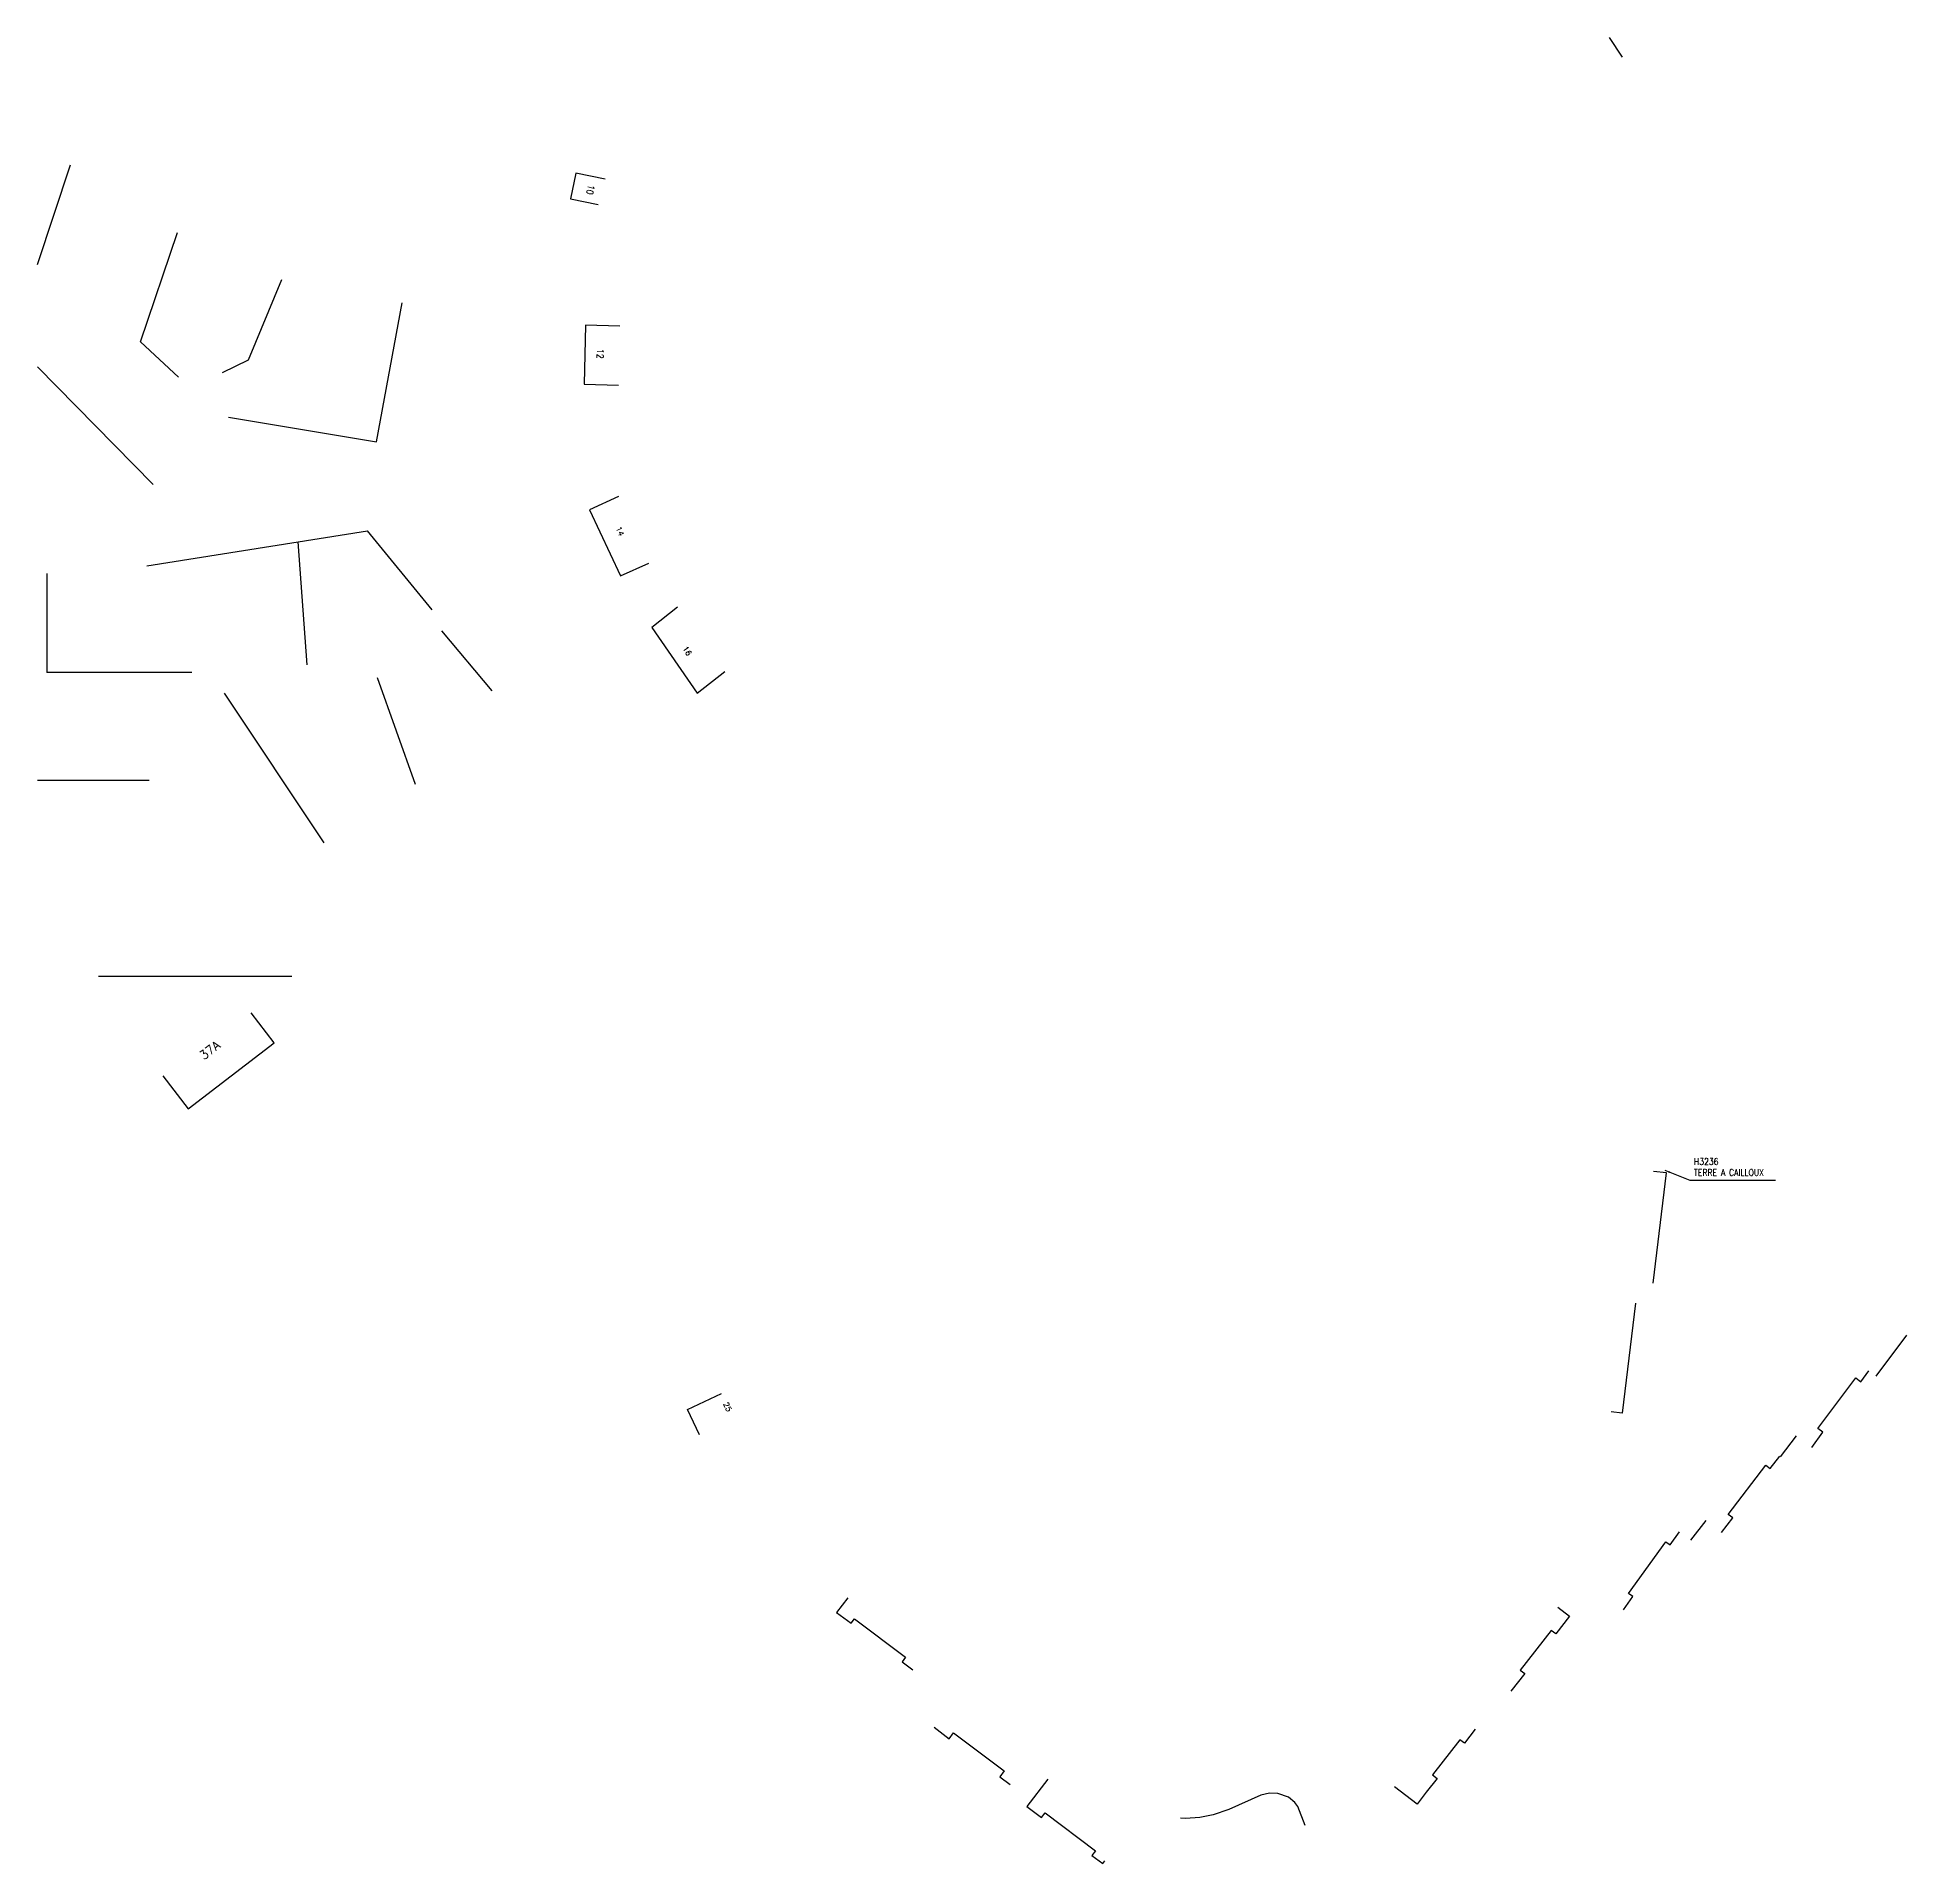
# Model space of a CAD drawing. Header units: millimetres. Extents: x 115000 to 115903, y 121012 to 121922.
# Drawn here: x 115000 to 115424.7, y 121012.4 to 121427.5 of the extents above; entities that cross this region are included whole.
import ezdxf
from ezdxf.enums import TextEntityAlignment as Align

# ---------------------------------------------------------------- set-up
doc = ezdxf.new("R2010")
doc.units = ezdxf.units.MM
for name, color, linetype in [('W0008', 7, 'CONTINUOUS'), ('W0100', 7, 'CONTINUOUS'), ('W0330', 7, 'CONTINUOUS'), ('w0991', 7, 'CONTINUOUS'), ('W1102', 7, 'CONTINUOUS')]:
    doc.layers.add(name, color=color, linetype=linetype)
doc.styles.get("Standard").update_dxf_attribs({"font": 'romans.shx', "width": 0.85})
doc.dimstyles.get("Standard").update_dxf_attribs({"dimtxt": 1.5, "dimasz": 1.2, "dimexe": 0.625, "dimexo": 0.625, "dimgap": 0.25, "dimtad": 1, "dimdec": 1, "dimzin": 0, "dimdsep": 46, "dimtxsty": 'Standard', "dimcen": -0.5, "dimadec": 0, "dimazin": 0, "dimtfac": 1, "dimtdec": 1, "dimtmove": 0, "dimatfit": 3, "dimfxl": 0, "dimtolj": 1, "dimtzin": 0, "dimarcsym": 0})

msp = doc.modelspace()

# ---------------------------------------------------------------- linework, layer by layer
at = {"layer": 'W0008', "color": 252}
msp.add_lwpolyline([(115288.04, 121021.04), (115286.33, 121025.42), (115285.69, 121026.32), (115284.2, 121027.5), (115281.83, 121028.37), (115279.88, 121028.39), (115277.97, 121027.95), (115270.66, 121024.69), (115267.15, 121023.5), (115264.06, 121022.86), (115260.87, 121022.67), (115259.7, 121022.71)], dxfattribs=at)
at = {"layer": 'W0100', "color": 252, "flags": 128}
for points in [[(115128.97, 121395.21), (115122.36, 121396.59), (115121.14, 121390.8), (115127.39, 121389.49)], [(115132.31, 121361.86), (115124.51, 121362.05), (115124.19, 121348.64), (115131.99, 121348.45)], [(115132.05, 121323.11), (115125.46, 121320.12), (115132.46, 121305.07), (115138.91, 121307.99)], [(115145.43, 121297.94), (115139.63, 121293.37), (115149.88, 121278.4), (115156.14, 121283.34)], [(115028.5, 121191.43), (115034.26, 121183.94), (115053.8, 121198.98), (115048.58, 121205.76)]]:
    msp.add_lwpolyline(points, dxfattribs=at)
at = {"layer": 'W0100', "color": 252}
msp.add_lwpolyline([(115150.44, 121109.83), (115147.7, 121115.61), (115155.41, 121119.27)], dxfattribs=at)
at = {"layer": 'W0330', "color": 252}
for p, q in [((115000, 121375.88), (115007.49, 121398.52)), ((115023.42, 121358.25), (115031.85, 121383.13)), ((115047.94, 121354.19), (115055.54, 121372.43)), ((115077.06, 121335.54), (115082.87, 121367.16)), ((115032.04, 121350.22), (115023.42, 121358.25)), ((115026.28, 121325.81), (115000, 121352.62)), ((115042.02, 121351.28), (115047.94, 121354.19)), ((115043.39, 121341.18), (115077.06, 121335.54)), ((115024.83, 121307.39), (115075.01, 121315.35)), ((115061.3, 121284.89), (115059.24, 121312.85)), ((115089.68, 121297.35), (115075.01, 121315.35)), ((115002.11, 121305.64), (115002.11, 121283.14)), ((115091.82, 121292.56), (115103.24, 121278.97)), ((115035.1, 121283.14), (115002.11, 121283.14)), ((115042.44, 121278.42), (115065.09, 121244.42)), ((115077.17, 121281.97), (115085.81, 121257.71)), ((115025.43, 121258.6), (115000, 121258.6)), ((115013.88, 121214.11), (115057.81, 121214.11))]:
    msp.add_line(p, q, dxfattribs=at)
at = {"layer": 'W1102', "color": 252}
msp.add_lwpolyline([(115360.12, 121422.98), (115357.13, 121427.47)], dxfattribs=at)
at = {"layer": 'W1102', "color": 252, "flags": 128}
for points in [[(115367.07, 121144.34), (115370.09, 121169.39), (115367.19, 121169.74)], [(115363.07, 121139.79), (115360.06, 121114.78), (115357.57, 121115.08)], [(115424.66, 121132.51), (115417.68, 121123.19)], [(115403.11, 121107.02), (115405.66, 121110.44), (115404.49, 121111.31), (115413.09, 121122.8), (115414.26, 121121.93), (115416.09, 121124.38)], [(115396.02, 121104.89), (115399.63, 121109.66)], [(115382.64, 121087.64), (115385.16, 121090.97), (115384.14, 121091.75), (115392.67, 121102.99), (115393.69, 121102.22), (115395.83, 121105.03)], [(115360.32, 121070.08), (115362.49, 121073.1), (115361.51, 121073.81), (115369.96, 121085.54), (115370.95, 121084.83), (115373.09, 121087.81)], [(115375.67, 121085.95), (115379.12, 121090.38)], [(115184.1, 121072.81), (115181.57, 121069.5), (115184.86, 121067.03), (115185.62, 121068.04), (115197.2, 121059.33), (115196.43, 121058.31), (115198.9, 121056.46)], [(115345.42, 121070.68), (115348.05, 121068.65), (115344.93, 121064.63), (115343.9, 121065.43), (115336.86, 121056.39), (115337.89, 121055.59), (115334.77, 121051.58)], [(115203.7, 121043.41), (115207.17, 121040.8), (115208.15, 121042.11), (115219.63, 121033.47), (115218.65, 121032.16), (115221.02, 121030.38)], [(115326.66, 121042.94), (115324.21, 121039.78), (115323.18, 121040.58), (115316.95, 121032.58), (115317.98, 121031.78), (115315.52, 121028.62), (115313.45, 121025.96), (115308.32, 121029.84)], [(115229.53, 121031.63), (115224.81, 121025.37), (115228.14, 121022.87), (115228.95, 121023.96), (115240.39, 121015.34), (115239.57, 121014.26), (115242.02, 121012.41), (115242.5, 121013.04)]]:
    msp.add_lwpolyline(points, dxfattribs=at)

# ---------------------------------------------------------------- texts
at = {"layer": 'W0100', "linetype": 'Continuous', "insert": (115376.35, 121172.71), "char_height": 1.5, "attachment_point": 1}
msp.add_mtext('\\A1;H3236\\PTERRE A CAILLOUX', dxfattribs=at)
at = {"layer": 'w0991', "color": 252, "width": 0.85}
for s, rotation, p in [('10', 258.1376, (115125.14, 121394.05)), ('12', 268.5861, (115127.16, 121356.66))]:
    msp.add_text(s, height=1.5, rotation=rotation, dxfattribs=at).set_placement(p)
at = {"layer": 'w0991', "color": 252}
for s, height, rotation, p in [('14', 1.25, 292.8609, (115131.39, 121315.95)), ('16', 1.25, 300.8363, (115146.54, 121288.63)), ('37A', 2, 38.0472, (115037.83, 121194.97))]:
    msp.add_text(s, height=height, rotation=rotation, dxfattribs=at).set_placement(p)
msp.add_text('25', height=1.25, rotation=295.2754, dxfattribs=at).set_placement((115156.81, 121116.22), align=Align.MIDDLE)

# ---------------------------------------------------------------- leaders
at = {"layer": 'W0100', "linetype": 'Continuous', "annotation_type": 0, "has_hookline": 1, "hookline_direction": 0, "text_width": 18.03}
msp.add_leader([(115369.7, 121169.99), (115375.42, 121167.71), (115376.62, 121167.71)], dimstyle='Standard', override={"dimgap": 0.25, "dimtad": 1}, dxfattribs=at)

doc.saveas('drawing.dxf')
